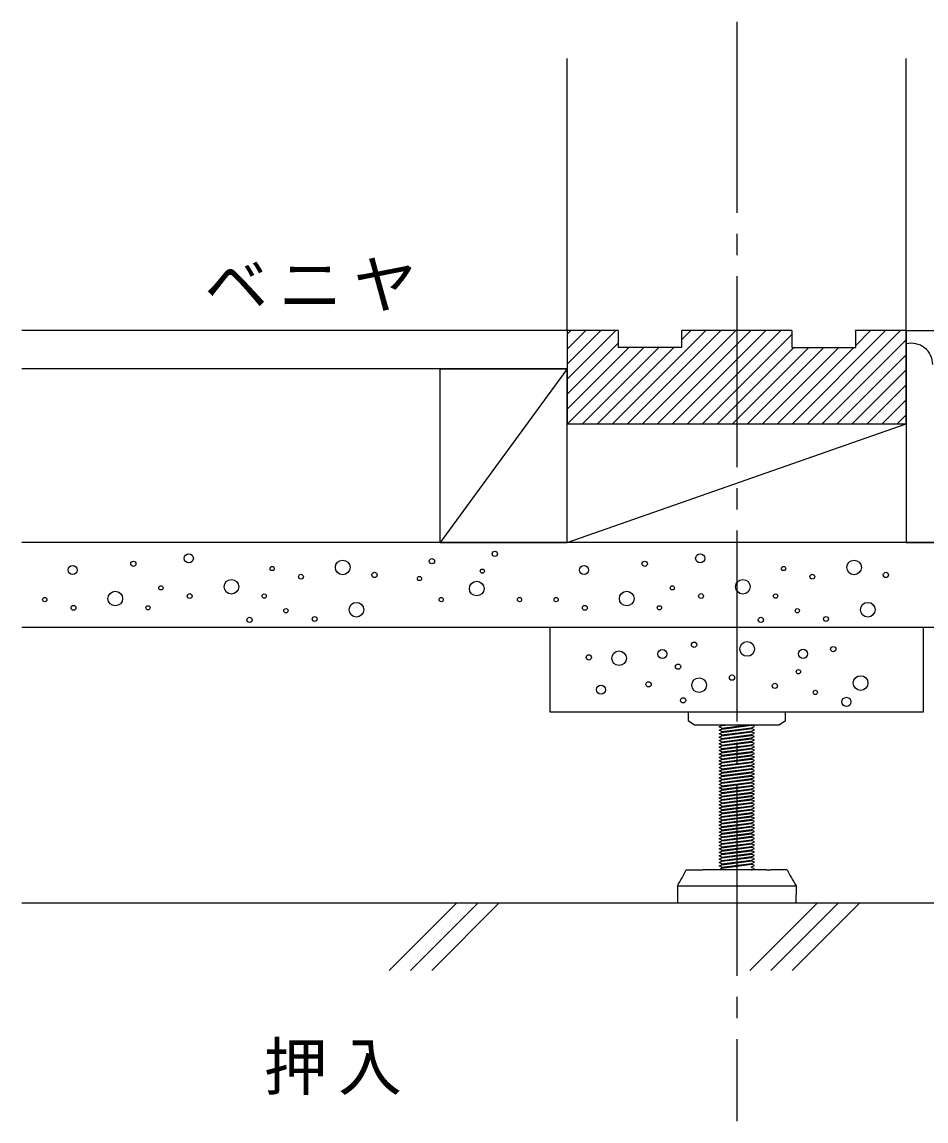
# Model space of a CAD drawing. Units: millimetres, scale not verified. Extents: x -688 to 687, y -487 to 475.
# Drawn here: x -437.1 to -223.9, y -102.2 to 157.1 of the extents above; entities that cross this region are included whole.
import ezdxf

# ---------------------------------------------------------------- set-up
doc = ezdxf.new("R2010")
doc.units = ezdxf.units.MM
doc.header["$LTSCALE"] = 5
doc.linetypes.add('CHAIN2', pattern=[12, 9, -1, 1, -1])
doc.layers.add('1-0_中心線', color=7, linetype='Continuous')
doc.layers.add('1-2_太線１', color=7, linetype='Continuous')
doc.styles.add('ＭＳ ゴシック', font='')
doc.styles.get('ＭＳ ゴシック').set_extended_font_data('MS Gothic')

msp = doc.modelspace()

# ---------------------------------------------------------------- linework, layer by layer
at = {"layer": '1-0_中心線', "linetype": 'CHAIN2'}
msp.add_line((-268.509, 157.068), (-268.509, -102.203), dxfattribs=at)
at = {"layer": '1-2_太線１'}
for p, q in [((-308.509, 84.27), (-308.509, 148.419)), ((-228.509, 84.27), (-228.509, 148.419)), ((-308.509, 84.27), (-437.113, 84.27)), ((-296.509, 84.27), (-308.509, 84.27)), ((-308.509, 84.27), (-308.509, 62.27)), ((-308.509, 72.794), (-297.033, 84.27)), ((-308.509, 76.33), (-300.569, 84.27)), ((-308.509, 79.865), (-304.104, 84.27)), ((-308.509, 83.401), (-307.64, 84.27)), ((-297.82, 62.27), (-275.82, 84.27)), ((-296.509, 84.27), (-296.509, 80.27)), ((-294.285, 62.27), (-272.285, 84.27)), ((-290.749, 62.27), (-268.749, 84.27)), ((-287.213, 62.27), (-265.213, 84.27)), ((-283.678, 62.27), (-261.678, 84.27)), ((-255.509, 84.27), (-281.509, 84.27)), ((-281.509, 82.117), (-279.356, 84.27)), ((-280.142, 62.27), (-258.142, 84.27)), ((-276.607, 62.27), (-255.509, 83.368)), ((-255.509, 84.27), (-255.509, 80.27)), ((-255.394, 62.27), (-233.394, 84.27)), ((-251.858, 62.27), (-229.858, 84.27)), ((-240.509, 84.27), (-240.509, 80.27)), ((-228.509, 84.27), (-240.509, 84.27)), ((-240.509, 80.69), (-236.929, 84.27)), ((-240.509, 84.226), (-240.465, 84.27)), ((-228.509, 84.27), (-89.978, 84.27)), ((-228.509, 62.27), (-228.509, 84.27)), ((-308.509, 69.259), (-296.509, 81.259)), ((-248.323, 62.27), (-228.509, 82.084)), ((-308.509, 65.723), (-293.962, 80.27)), ((-308.427, 62.27), (-290.427, 80.27)), ((-304.891, 62.27), (-286.891, 80.27)), ((-301.356, 62.27), (-283.356, 80.27)), ((-273.071, 62.27), (-255.071, 80.27)), ((-269.536, 62.27), (-251.536, 80.27)), ((-266, 62.27), (-248, 80.27)), ((-262.465, 62.27), (-244.465, 80.27)), ((-258.929, 62.27), (-240.929, 80.27)), ((-255.509, 80.27), (-240.509, 80.27)), ((-244.787, 62.27), (-228.509, 78.548)), ((-338.509, 75.27), (-308.509, 75.27)), ((-338.509, 34.27), (-338.509, 75.27)), ((-308.509, 34.27), (-308.509, 75.27)), ((-241.252, 62.27), (-228.509, 75.013)), ((-237.716, 62.27), (-228.509, 71.477)), ((-234.18, 62.27), (-228.509, 67.942)), ((-308.509, 62.27), (-228.509, 62.27)), ((-308.509, 34.27), (-228.509, 62.27)), ((-230.645, 62.27), (-228.509, 64.406)), ((-89.978, 34.27), (-437.113, 34.27)), ((-437.113, 14.27), (-89.978, 14.27)), ((-312.509, 14.27), (-224.509, 14.27)), ((-312.509, -5.73), (-312.509, 14.27)), ((-224.509, 14.27), (-224.509, -5.73)), ((-224.509, -5.73), (-312.509, -5.73)), ((-253.509, -5.73), (-283.509, -5.73)), ((-257.009, -7.73), (-257.009, -5.73)), ((-272.009, -8.93), (-272.009, -8.73)), ((-272.009, -9.53), (-265.787, -8.73)), ((-272.009, -8.93), (-270.454, -8.73)), ((-272.009, -9.73), (-265.009, -8.83)), ((-272.009, -10.33), (-265.009, -9.43)), ((-272.009, -9.73), (-272.009, -9.53)), ((-272.009, -11.13), (-265.009, -10.23)), ((-272.009, -10.53), (-272.009, -10.33)), ((-265.009, -8.83), (-265.009, -8.73)), ((-272.009, -11.93), (-265.009, -11.03)), ((-272.009, -11.33), (-272.009, -11.13)), ((-272.009, -12.73), (-265.009, -11.83)), ((-272.009, -12.13), (-272.009, -11.93)), ((-272.009, -13.53), (-265.009, -12.63)), ((-272.009, -12.93), (-272.009, -12.73)), ((-272.659, -14.03), (-272.009, -13.73)), ((-272.009, -14.33), (-272.659, -14.03)), ((-272.009, -14.33), (-265.009, -13.43)), ((-272.009, -13.73), (-272.009, -13.53)), ((-272.009, -15.13), (-265.009, -14.23)), ((-272.009, -14.53), (-272.009, -14.33)), ((-272.009, -15.93), (-265.009, -15.03)), ((-272.009, -15.33), (-272.009, -15.13)), ((-272.009, -16.73), (-265.009, -15.83)), ((-272.009, -16.13), (-272.009, -15.93)), ((-272.009, -17.53), (-265.009, -16.63)), ((-272.009, -16.93), (-272.009, -16.73)), ((-272.009, -18.33), (-265.009, -17.43)), ((-272.009, -17.73), (-272.009, -17.53)), ((-272.009, -19.13), (-265.009, -18.23)), ((-272.009, -18.53), (-272.009, -18.33)), ((-272.009, -19.93), (-265.009, -19.03)), ((-272.009, -19.33), (-272.009, -19.13)), ((-272.009, -20.73), (-265.009, -19.83)), ((-272.009, -20.13), (-272.009, -19.93)), ((-272.009, -21.53), (-265.009, -20.63)), ((-272.009, -20.93), (-272.009, -20.73)), ((-272.009, -22.33), (-265.009, -21.43)), ((-272.009, -21.73), (-272.009, -21.53)), ((-272.009, -23.13), (-265.009, -22.23)), ((-272.009, -22.53), (-272.009, -22.33)), ((-272.009, -23.93), (-265.009, -23.03)), ((-272.009, -23.33), (-272.009, -23.13)), ((-272.009, -24.73), (-265.009, -23.83)), ((-272.009, -24.13), (-272.009, -23.93)), ((-272.009, -25.53), (-265.009, -24.63)), ((-272.009, -24.93), (-272.009, -24.73)), ((-272.009, -26.33), (-265.009, -25.43)), ((-272.009, -25.73), (-272.009, -25.53)), ((-272.009, -26.53), (-265.009, -25.63)), ((-265.009, -25.63), (-265.009, -25.43)), ((-264.359, -25.93), (-265.009, -25.63)), ((-272.659, -26.83), (-272.009, -26.53)), ((-272.009, -27.13), (-272.659, -26.83)), ((-272.009, -27.13), (-265.009, -26.23)), ((-272.009, -26.53), (-272.009, -26.33)), ((-272.009, -27.33), (-265.009, -26.43)), ((-272.009, -27.93), (-265.009, -27.03)), ((-272.009, -27.33), (-272.009, -27.13)), ((-272.009, -28.73), (-265.009, -27.83)), ((-272.009, -28.13), (-272.009, -27.93)), ((-265.009, -26.23), (-264.359, -25.93)), ((-265.009, -26.43), (-265.009, -26.23)), ((-264.359, -26.73), (-265.009, -26.43)), ((-265.009, -27.03), (-264.359, -26.73)), ((-272.659, -30.03), (-272.009, -29.73)), ((-272.009, -30.33), (-272.659, -30.03)), ((-272.009, -29.53), (-265.009, -28.63)), ((-272.009, -28.93), (-272.009, -28.73)), ((-272.009, -30.33), (-265.009, -29.43)), ((-272.009, -30.33), (-265.009, -29.43)), ((-272.009, -29.73), (-272.009, -29.53)), ((-272.009, -30.53), (-265.009, -29.63)), ((-272.009, -31.13), (-265.009, -30.23)), ((-272.009, -31.13), (-265.009, -30.23)), ((-272.009, -30.53), (-272.009, -30.33)), ((-272.009, -30.53), (-272.009, -30.33)), ((-272.009, -31.93), (-265.009, -31.03)), ((-268.898, -31.53), (-265.009, -31.03)), ((-265.009, -30.23), (-264.359, -29.93)), ((-265.009, -31.23), (-265.009, -31.03)), ((-272.659, -32.43), (-272.009, -32.13)), ((-272.009, -32.73), (-272.659, -32.43)), ((-272.442, -31.53), (-272.009, -31.33)), ((-272.009, -31.33), (-272.009, -31.13)), ((-272.009, -31.33), (-272.009, -31.13)), ((-272.009, -32.73), (-265.009, -31.83)), ((-272.009, -32.73), (-265.009, -31.83)), ((-272.009, -32.13), (-272.009, -31.93)), ((-272.009, -32.93), (-265.009, -32.03)), ((-272.009, -33.53), (-265.009, -32.63)), ((-272.009, -33.53), (-265.009, -32.63)), ((-272.009, -32.93), (-272.009, -32.73)), ((-272.009, -32.93), (-272.009, -32.73)), ((-272.009, -34.33), (-265.009, -33.43)), ((-272.009, -34.33), (-265.009, -33.43)), ((-272.009, -33.73), (-272.009, -33.53)), ((-272.009, -33.73), (-272.009, -33.53)), ((-267.342, -31.53), (-265.009, -31.23)), ((-264.359, -31.53), (-265.009, -31.23)), ((-265.009, -32.63), (-264.359, -32.33)), ((-272.659, -34.83), (-272.009, -34.53)), ((-272.009, -35.13), (-272.659, -34.83)), ((-272.009, -35.13), (-265.009, -34.23)), ((-272.009, -35.13), (-265.009, -34.23)), ((-272.009, -34.53), (-272.009, -34.33)), ((-272.009, -34.53), (-272.009, -34.33)), ((-272.009, -35.33), (-265.009, -34.43)), ((-272.009, -35.93), (-265.009, -35.03)), ((-272.009, -35.93), (-265.009, -35.03)), ((-272.009, -35.33), (-272.009, -35.13)), ((-272.009, -35.33), (-272.009, -35.13)), ((-272.009, -36.73), (-265.009, -35.83)), ((-272.009, -36.73), (-265.009, -35.83)), ((-272.009, -36.13), (-272.009, -35.93)), ((-272.009, -36.13), (-272.009, -35.93)), ((-268.898, -34.73), (-265.009, -34.23)), ((-267.342, -34.73), (-265.009, -34.43)), ((-265.009, -34.43), (-265.009, -34.23)), ((-264.359, -34.73), (-265.009, -34.43)), ((-265.009, -35.03), (-264.359, -34.73)), ((-272.659, -37.23), (-272.009, -36.93)), ((-272.009, -37.53), (-272.659, -37.23)), ((-272.009, -37.53), (-265.009, -36.63)), ((-272.009, -37.53), (-265.009, -36.63)), ((-272.009, -36.93), (-272.009, -36.73)), ((-272.009, -36.93), (-272.009, -36.73)), ((-272.009, -37.73), (-265.009, -36.83)), ((-272.009, -38.33), (-265.009, -37.43)), ((-272.009, -38.33), (-265.009, -37.43)), ((-272.009, -37.73), (-272.009, -37.53)), ((-272.009, -37.73), (-272.009, -37.53)), ((-272.009, -39.13), (-265.009, -38.23)), ((-272.009, -39.13), (-265.009, -38.23)), ((-272.009, -38.53), (-272.009, -38.33)), ((-272.009, -38.53), (-272.009, -38.33)), ((-268.898, -37.13), (-265.009, -36.63)), ((-267.342, -37.13), (-265.009, -36.83)), ((-265.009, -36.83), (-265.009, -36.63)), ((-264.359, -37.13), (-265.009, -36.83)), ((-265.009, -37.43), (-264.359, -37.13)), ((-272.009, -40.73), (-272.659, -40.43)), ((-272.009, -40.73), (-272.659, -40.43)), ((-272.009, -39.93), (-265.009, -39.03)), ((-272.009, -39.33), (-272.009, -39.13)), ((-272.009, -39.33), (-272.009, -39.13)), ((-272.009, -40.73), (-265.009, -39.83)), ((-272.009, -40.73), (-265.009, -39.83)), ((-272.009, -40.73), (-265.009, -39.83)), ((-272.009, -40.13), (-272.009, -39.93)), ((-272.009, -40.93), (-265.009, -40.03)), ((-272.009, -40.93), (-265.009, -40.03)), ((-272.009, -41.53), (-265.009, -40.63)), ((-272.009, -41.53), (-265.009, -40.63)), ((-272.009, -41.53), (-265.009, -40.63)), ((-272.009, -40.93), (-272.009, -40.73)), ((-272.009, -40.93), (-272.009, -40.73)), ((-272.009, -40.93), (-272.009, -40.73)), ((-272.009, -42.33), (-265.009, -41.43)), ((-268.898, -39.53), (-265.009, -39.03)), ((-268.898, -41.93), (-265.009, -41.43)), ((-267.342, -39.53), (-265.009, -39.23)), ((-265.009, -39.23), (-265.009, -39.03)), ((-264.359, -39.53), (-265.009, -39.23)), ((-265.009, -40.83), (-265.009, -40.63)), ((-265.009, -41.63), (-265.009, -41.43)), ((-265.009, -41.63), (-265.009, -41.43)), ((-280.429, -42.93), (-276.509, -42.93)), ((-275.509, -42.93), (-276.509, -42.93)), ((-261.509, -42.93), (-275.509, -42.93)), ((-272.659, -42.83), (-272.009, -42.53)), ((-272.009, -41.73), (-272.009, -41.53)), ((-272.009, -41.73), (-272.009, -41.53)), ((-272.009, -41.73), (-272.009, -41.53)), ((-272.009, -42.53), (-272.009, -42.33)), ((-267.342, -41.93), (-265.009, -41.63)), ((-264.359, -41.93), (-265.009, -41.63)), ((-265.009, -42.43), (-265.009, -42.23)), ((-261.509, -42.93), (-260.509, -42.93)), ((-256.589, -42.93), (-260.509, -42.93)), ((-282.509, -46.73), (-254.509, -46.73)), ((-282.509, -46.73), (-282.509, -48.73)), ((-282.509, -48.73), (-282.509, -50.73)), ((-254.509, -46.73), (-254.509, -48.73)), ((-254.509, -50.73), (-254.509, -48.73)), ((-437.113, -50.73), (-89.978, -50.73)), ((-334.535, -50.73), (-350.469, -66.664)), ((-345.469, -66.664), (-329.535, -50.73)), ((-340.469, -66.664), (-324.535, -50.73)), ((-283.509, -50.73), (-253.509, -50.73)), ((-249.501, -50.73), (-265.435, -66.664)), ((-260.435, -66.664), (-244.501, -50.73)), ((-255.435, -66.664), (-239.501, -50.73))]:
    msp.add_line(p, q, dxfattribs=at)
for points in [[(-308.509, 84.27), (-308.509, 75.27), (-437.113, 75.27)], [(-281.509, 84.27), (-281.509, 80.27), (-296.509, 80.27)], [(-228.509, 84.27), (-228.509, 34.27), (-89.978, 34.27)], [(-308.509, 75.27), (-338.509, 34.27), (-308.509, 34.27)], [(-280.009, -5.73), (-280.009, -7.73), (-278.509, -8.73), (-258.509, -8.73), (-257.009, -7.73)], [(-272.009, -9.53), (-272.659, -9.23), (-272.009, -8.93)], [(-272.009, -10.33), (-272.659, -10.03), (-272.009, -9.73)], [(-272.009, -10.53), (-265.009, -9.63), (-265.009, -9.43)], [(-272.009, -11.33), (-265.009, -10.43), (-265.009, -10.23)], [(-265.009, -9.43), (-264.359, -9.13), (-265.009, -8.83)], [(-265.009, -10.23), (-264.359, -9.93), (-265.009, -9.63)], [(-272.009, -11.13), (-272.659, -10.83), (-272.009, -10.53)], [(-272.009, -11.93), (-272.659, -11.63), (-272.009, -11.33)], [(-272.009, -12.73), (-272.659, -12.43), (-272.009, -12.13)], [(-272.009, -13.53), (-272.659, -13.23), (-272.009, -12.93)], [(-272.009, -12.13), (-265.009, -11.23), (-265.009, -11.03)], [(-272.009, -12.93), (-265.009, -12.03), (-265.009, -11.83)], [(-272.009, -13.73), (-265.009, -12.83), (-265.009, -12.63)], [(-265.009, -11.03), (-264.359, -10.73), (-265.009, -10.43)], [(-265.009, -11.83), (-264.359, -11.53), (-265.009, -11.23)], [(-265.009, -12.63), (-264.359, -12.33), (-265.009, -12.03)], [(-265.009, -13.43), (-264.359, -13.13), (-265.009, -12.83)], [(-272.009, -15.13), (-272.659, -14.83), (-272.009, -14.53)], [(-272.009, -15.93), (-272.659, -15.63), (-272.009, -15.33)], [(-272.009, -14.53), (-265.009, -13.63), (-265.009, -13.43)], [(-272.009, -15.33), (-265.009, -14.43), (-265.009, -14.23)], [(-272.009, -16.13), (-265.009, -15.23), (-265.009, -15.03)], [(-265.009, -14.23), (-264.359, -13.93), (-265.009, -13.63)], [(-265.009, -15.03), (-264.359, -14.73), (-265.009, -14.43)], [(-265.009, -15.83), (-264.359, -15.53), (-265.009, -15.23)], [(-272.009, -16.73), (-272.659, -16.43), (-272.009, -16.13)], [(-272.009, -17.53), (-272.659, -17.23), (-272.009, -16.93)], [(-272.009, -18.33), (-272.659, -18.03), (-272.009, -17.73)], [(-272.009, -16.93), (-265.009, -16.03), (-265.009, -15.83)], [(-272.009, -17.73), (-265.009, -16.83), (-265.009, -16.63)], [(-272.009, -18.53), (-265.009, -17.63), (-265.009, -17.43)], [(-265.009, -16.63), (-264.359, -16.33), (-265.009, -16.03)], [(-265.009, -17.43), (-264.359, -17.13), (-265.009, -16.83)], [(-265.009, -18.23), (-264.359, -17.93), (-265.009, -17.63)], [(-272.009, -19.13), (-272.659, -18.83), (-272.009, -18.53)], [(-272.009, -19.93), (-272.659, -19.63), (-272.009, -19.33)], [(-272.009, -20.73), (-272.659, -20.43), (-272.009, -20.13)], [(-272.009, -19.33), (-265.009, -18.43), (-265.009, -18.23)], [(-272.009, -20.13), (-265.009, -19.23), (-265.009, -19.03)], [(-272.009, -20.93), (-265.009, -20.03), (-265.009, -19.83)], [(-272.009, -21.73), (-265.009, -20.83), (-265.009, -20.63)], [(-265.009, -19.03), (-264.359, -18.73), (-265.009, -18.43)], [(-265.009, -19.83), (-264.359, -19.53), (-265.009, -19.23)], [(-265.009, -20.63), (-264.359, -20.33), (-265.009, -20.03)], [(-272.009, -21.53), (-272.659, -21.23), (-272.009, -20.93)], [(-272.009, -22.33), (-272.659, -22.03), (-272.009, -21.73)], [(-272.009, -23.13), (-272.659, -22.83), (-272.009, -22.53)], [(-272.009, -23.93), (-272.659, -23.63), (-272.009, -23.33)], [(-272.009, -22.53), (-265.009, -21.63), (-265.009, -21.43)], [(-272.009, -23.33), (-265.009, -22.43), (-265.009, -22.23)], [(-272.009, -24.13), (-265.009, -23.23), (-265.009, -23.03)], [(-265.009, -21.43), (-264.359, -21.13), (-265.009, -20.83)], [(-265.009, -22.23), (-264.359, -21.93), (-265.009, -21.63)], [(-265.009, -23.03), (-264.359, -22.73), (-265.009, -22.43)], [(-265.009, -23.83), (-264.359, -23.53), (-265.009, -23.23)], [(-272.009, -24.73), (-272.659, -24.43), (-272.009, -24.13)], [(-272.009, -25.53), (-272.659, -25.23), (-272.009, -24.93)], [(-272.009, -26.33), (-272.659, -26.03), (-272.009, -25.73)], [(-272.009, -24.93), (-265.009, -24.03), (-265.009, -23.83)], [(-272.009, -25.73), (-265.009, -24.83), (-265.009, -24.63)], [(-265.009, -24.63), (-264.359, -24.33), (-265.009, -24.03)], [(-265.009, -25.43), (-264.359, -25.13), (-265.009, -24.83)], [(-272.009, -27.93), (-272.659, -27.63), (-272.009, -27.33)], [(-272.009, -28.73), (-272.659, -28.43), (-272.009, -28.13)], [(-272.009, -28.13), (-265.009, -27.23), (-265.009, -27.03)], [(-272.009, -28.93), (-265.009, -28.03), (-265.009, -27.83)], [(-265.009, -27.83), (-264.359, -27.53), (-265.009, -27.23)], [(-265.009, -28.63), (-264.359, -28.33), (-265.009, -28.03)], [(-272.009, -29.53), (-272.659, -29.23), (-272.009, -28.93)], [(-272.009, -30.33), (-272.659, -30.03), (-272.009, -29.73)], [(-272.009, -31.13), (-272.659, -30.83), (-272.009, -30.53)], [(-272.009, -31.13), (-272.659, -30.83), (-272.009, -30.53)], [(-272.009, -29.73), (-265.009, -28.83), (-265.009, -28.63)], [(-272.009, -30.53), (-265.009, -29.63), (-265.009, -29.43)], [(-272.009, -31.33), (-265.009, -30.43), (-265.009, -30.23)], [(-272.009, -31.33), (-265.009, -30.43), (-265.009, -30.23)], [(-272.009, -32.13), (-265.009, -31.23), (-265.009, -31.03)], [(-265.009, -29.43), (-264.359, -29.13), (-265.009, -28.83)], [(-265.009, -30.23), (-264.359, -29.93), (-265.009, -29.63)], [(-265.009, -31.03), (-264.359, -30.73), (-265.009, -30.43)], [(-265.009, -31.03), (-264.359, -30.73), (-265.009, -30.43)], [(-272.009, -31.93), (-272.659, -31.63), (-272.009, -31.33)], [(-272.009, -32.73), (-272.659, -32.43), (-272.009, -32.13)], [(-272.009, -33.53), (-272.659, -33.23), (-272.009, -32.93)], [(-272.009, -33.53), (-272.659, -33.23), (-272.009, -32.93)], [(-272.009, -32.93), (-265.009, -32.03), (-265.009, -31.83)], [(-272.009, -33.73), (-265.009, -32.83), (-265.009, -32.63)], [(-272.009, -33.73), (-265.009, -32.83), (-265.009, -32.63)], [(-272.009, -34.53), (-265.009, -33.63), (-265.009, -33.43)], [(-272.009, -34.53), (-265.009, -33.63), (-265.009, -33.43)], [(-265.009, -31.83), (-264.359, -31.53), (-265.009, -31.23)], [(-265.009, -32.63), (-264.359, -32.33), (-265.009, -32.03)], [(-265.009, -33.43), (-264.359, -33.13), (-265.009, -32.83)], [(-265.009, -33.43), (-264.359, -33.13), (-265.009, -32.83)], [(-265.009, -34.23), (-264.359, -33.93), (-265.009, -33.63)], [(-265.009, -34.23), (-264.359, -33.93), (-265.009, -33.63)], [(-272.009, -34.33), (-272.659, -34.03), (-272.009, -33.73)], [(-272.009, -34.33), (-272.659, -34.03), (-272.009, -33.73)], [(-272.009, -35.13), (-272.659, -34.83), (-272.009, -34.53)], [(-272.009, -35.93), (-272.659, -35.63), (-272.009, -35.33)], [(-272.009, -35.93), (-272.659, -35.63), (-272.009, -35.33)], [(-272.009, -36.73), (-272.659, -36.43), (-272.009, -36.13)], [(-272.009, -36.73), (-272.659, -36.43), (-272.009, -36.13)], [(-272.009, -35.33), (-265.009, -34.43), (-265.009, -34.23)], [(-272.009, -36.13), (-265.009, -35.23), (-265.009, -35.03)], [(-272.009, -36.13), (-265.009, -35.23), (-265.009, -35.03)], [(-272.009, -36.93), (-265.009, -36.03), (-265.009, -35.83)], [(-272.009, -36.93), (-265.009, -36.03), (-265.009, -35.83)], [(-265.009, -35.03), (-264.359, -34.73), (-265.009, -34.43)], [(-265.009, -35.83), (-264.359, -35.53), (-265.009, -35.23)], [(-265.009, -35.83), (-264.359, -35.53), (-265.009, -35.23)], [(-265.009, -36.63), (-264.359, -36.33), (-265.009, -36.03)], [(-265.009, -36.63), (-264.359, -36.33), (-265.009, -36.03)], [(-272.009, -37.53), (-272.659, -37.23), (-272.009, -36.93)], [(-272.009, -38.33), (-272.659, -38.03), (-272.009, -37.73)], [(-272.009, -38.33), (-272.659, -38.03), (-272.009, -37.73)], [(-272.009, -39.13), (-272.659, -38.83), (-272.009, -38.53)], [(-272.009, -39.13), (-272.659, -38.83), (-272.009, -38.53)], [(-272.009, -37.73), (-265.009, -36.83), (-265.009, -36.63)], [(-272.009, -38.53), (-265.009, -37.63), (-265.009, -37.43)], [(-272.009, -38.53), (-265.009, -37.63), (-265.009, -37.43)], [(-272.009, -39.33), (-265.009, -38.43), (-265.009, -38.23)], [(-272.009, -39.33), (-265.009, -38.43), (-265.009, -38.23)], [(-265.009, -37.43), (-264.359, -37.13), (-265.009, -36.83)], [(-265.009, -38.23), (-264.359, -37.93), (-265.009, -37.63)], [(-265.009, -38.23), (-264.359, -37.93), (-265.009, -37.63)], [(-265.009, -39.03), (-264.359, -38.73), (-265.009, -38.43)], [(-265.009, -39.03), (-264.359, -38.73), (-265.009, -38.43)], [(-272.009, -39.93), (-272.659, -39.63), (-272.009, -39.33)], [(-272.009, -40.73), (-272.659, -40.43), (-272.009, -40.13)], [(-272.009, -41.53), (-272.659, -41.23), (-272.009, -40.93)], [(-272.009, -41.53), (-272.659, -41.23), (-272.009, -40.93)], [(-272.009, -41.53), (-272.659, -41.23), (-272.009, -40.93)], [(-272.009, -40.13), (-265.009, -39.23), (-265.009, -39.03)], [(-272.009, -40.93), (-265.009, -40.03), (-265.009, -39.83)], [(-272.009, -41.73), (-265.009, -40.83), (-265.009, -40.63)], [(-272.009, -41.73), (-265.009, -40.83), (-265.009, -40.63)], [(-272.009, -42.53), (-265.009, -41.63), (-265.009, -41.43)], [(-265.009, -39.83), (-264.359, -39.53), (-265.009, -39.23)], [(-265.009, -40.63), (-264.359, -40.33), (-265.009, -40.03)], [(-265.009, -41.43), (-264.359, -41.13), (-265.009, -40.83)], [(-265.009, -41.43), (-264.359, -41.13), (-265.009, -40.83)], [(-265.009, -41.43), (-264.359, -41.13), (-265.009, -40.83)], [(-272.009, -42.33), (-272.659, -42.03), (-272.009, -41.73)], [(-265.009, -42.23), (-264.359, -41.93), (-265.009, -41.63)], [(-265.009, -43.03), (-264.359, -42.73), (-265.009, -42.43)]]:
    msp.add_lwpolyline(points, dxfattribs=at)
msp.add_lwpolyline([(-308.509, 62.27), (-228.509, 62.27), (-228.509, 34.27), (-308.509, 34.27)], close=True, dxfattribs=at)
for centre, radius in [((-397.762, 30.531), 1.071), ((-325.588, 31.599), 0.619), ((-277.135, 30.531), 1.071), ((-425.165, 27.763), 1.071), ((-410.841, 29.247), 0.619), ((-378.096, 28.138), 0.499), ((-361.458, 28.388), 1.728), ((-340.408, 29.856), 0.619), ((-304.538, 27.763), 1.071), ((-290.215, 29.247), 0.619), ((-257.469, 28.138), 0.499), ((-240.831, 28.388), 1.728), ((-371.314, 26.201), 0.571), ((-353.959, 26.617), 0.619), ((-343.348, 25.772), 0.499), ((-328.528, 27.515), 0.499), ((-250.688, 26.201), 0.571), ((-233.333, 26.617), 0.619), ((-404.337, 23.572), 0.499), ((-387.699, 23.822), 1.728), ((-329.848, 23.407), 1.728), ((-283.71, 23.572), 0.499), ((-267.072, 23.822), 1.728), ((-431.74, 20.804), 0.499), ((-415.101, 21.054), 1.728), ((-397.555, 21.635), 0.571), ((-379.978, 21.635), 0.499), ((-338.231, 20.804), 0.499), ((-319.751, 20.804), 0.499), ((-311.113, 20.804), 0.499), ((-294.475, 21.054), 1.728), ((-276.929, 21.635), 0.571), ((-259.352, 21.635), 0.499), ((-424.958, 18.867), 0.571), ((-407.381, 18.867), 0.499), ((-374.858, 18.175), 0.499), ((-358.22, 18.425), 1.728), ((-304.332, 18.867), 0.571), ((-286.755, 18.867), 0.499), ((-254.231, 18.175), 0.499), ((-237.593, 18.425), 1.728), ((-383.438, 16.015), 0.619), ((-368.076, 16.237), 0.571), ((-262.812, 16.015), 0.619), ((-247.45, 16.237), 0.571), ((-278.575, 10.154), 0.619), ((-266.054, 9.16), 1.728), ((-303.416, 7.173), 0.619), ((-296.262, 6.974), 1.728), ((-286.045, 7.979), 1.071), ((-252.854, 8.011), 1.071), ((-245.743, 9.122), 0.619), ((-282.351, 4.987), 0.619), ((-269.632, 2.403), 0.619), ((-253.965, 3.789), 0.499), ((-239.299, 1.122), 1.728), ((-300.516, -0.462), 1.071), ((-289.306, 0.813), 0.619), ((-277.382, 0.615), 1.728), ((-259.521, 0.455), 0.619), ((-281.158, -2.963), 0.619), ((-249.965, -1.1), 0.499), ((-242.632, -3.322), 1.071)]:
    msp.add_circle(centre, radius, dxfattribs=at)
for centre, radius, start, end in [((-227.267, 76.27), 5, 0, 104.38472), ((-307.714, -30.461), 30, 327.159, 335.44019), ((-229.304, -30.461), 30, 204.5598, 212.84099)]:
    msp.add_arc(centre, radius, start, end, dxfattribs=at)

# ---------------------------------------------------------------- texts
at = {"layer": '1-0_中心線', "char_height": 11, "attachment_point": 7, "style": 'ＭＳ ゴシック'}
for s, insert in [('\\T1.17;ベニヤ', (-394.104, 88.929)), ('\\T1.17;押入', (-380.091, -96.066))]:
    msp.add_mtext(s, dxfattribs=dict(at, insert=insert))

doc.saveas('drawing.dxf')
